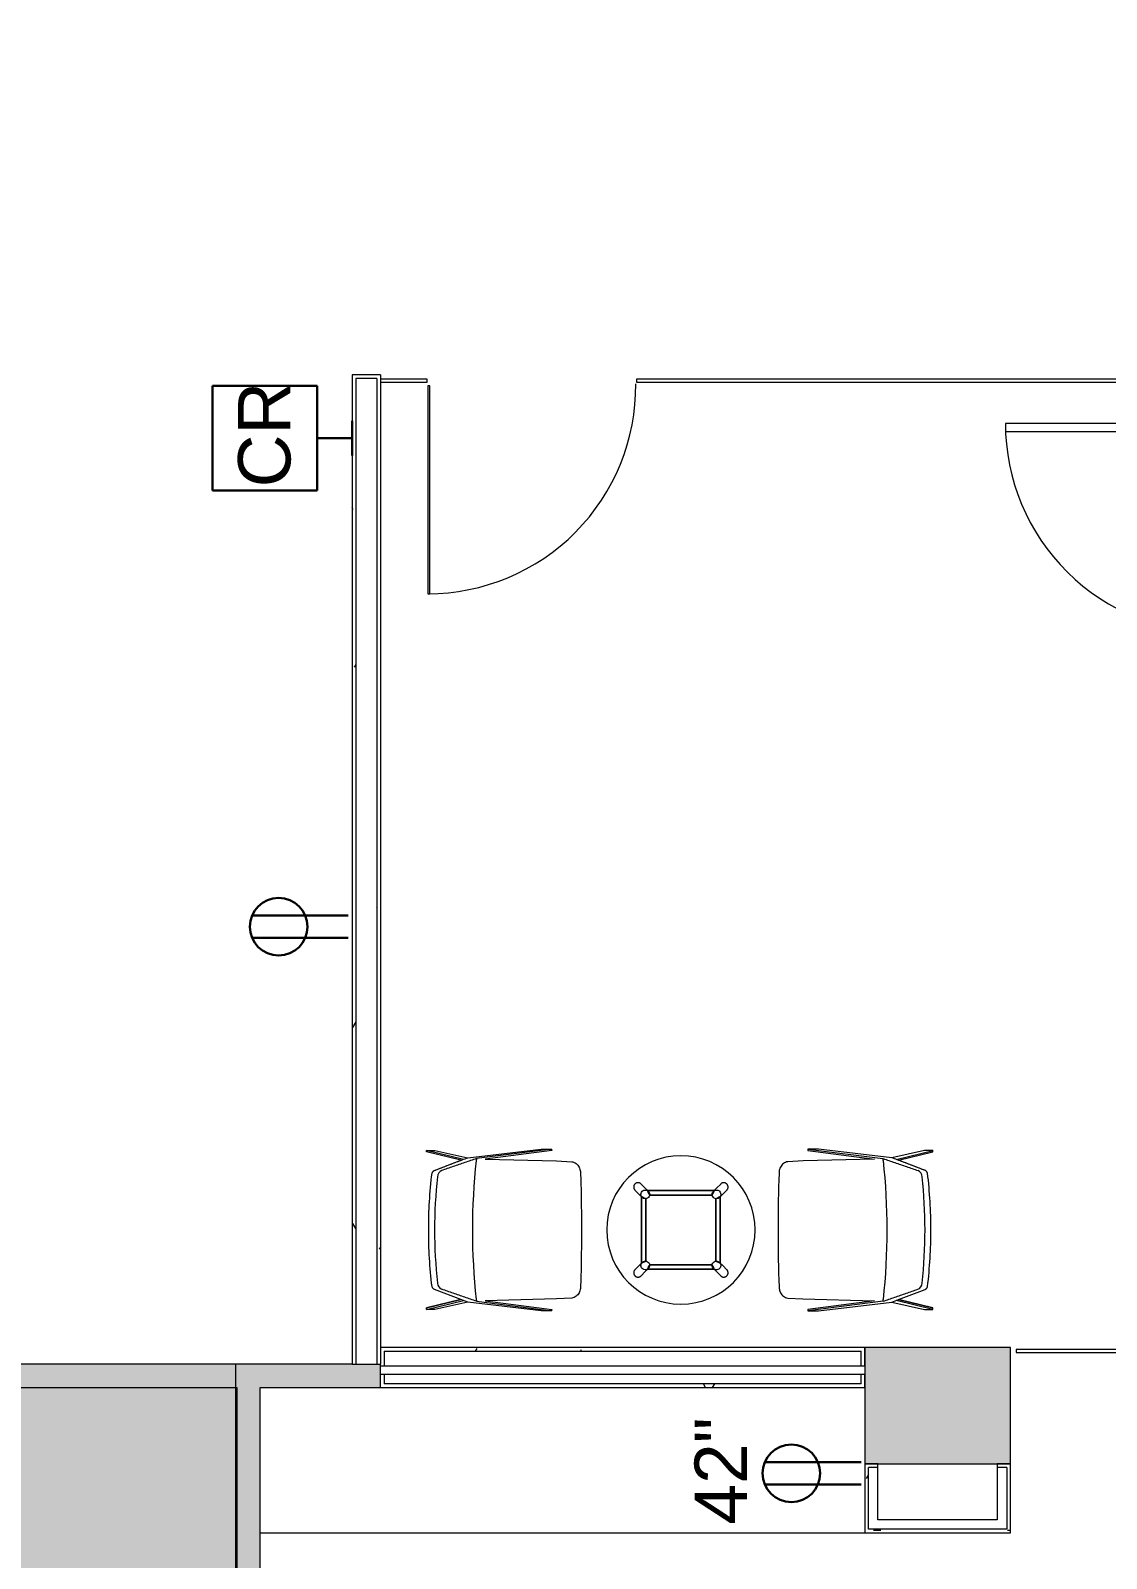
# Model space of a CAD drawing. Header units: inches. Extents: x 0 to 1536, y 72 to 1354.
# Drawn here: x 216.2 to 401, y 248.6 to 511.3 of the extents above; entities that cross this region are included whole.
import ezdxf

# ---------------------------------------------------------------- set-up
doc = ezdxf.new("R2010")
doc.units = ezdxf.units.IN
doc.header["$MEASUREMENT"] = 0
for name, color, linetype, lineweight in [('A-ANNO-NOTE', 131, 'Continuous', 9), ('A-COLS', 52, 'Continuous', 13), ('A-DETL', 90, 'Continuous', 9), ('A-DETL-GENF', 92, 'Continuous', 9), ('A-DOOR', 31, 'Continuous', 13), ('A-GLAZ-CURT', 52, 'Continuous', 9), ('A-WALL', 113, 'Continuous', 13), ('A-WALL-PATT', 111, 'Continuous', 13), ('I-FURN', 30, 'Continuous', 9), ('I-WALL', 2, 'Continuous', 13), ('Q-CASE', 31, 'Continuous', 9)]:
    doc.layers.add(name, color=color, linetype=linetype, lineweight=lineweight)
doc.styles.add('Swis721 Lt BT_2', font='swissl.ttf', dxfattribs={"height": 9})
pattern_1 = [(0, (0, 0), (30.72, 7.68), [1.267, -21.773, 1.267, -21.773, -122.88]), (0, (0, 0), (30.72, 7.68), [-46.08, 1.267, -44.813, 1.267, -21.773, -53.76]), (0, (0, 0), (30.72, 7.68), [-115.2, 1.267, -14.093, 1.267, -37.133]), (120, (11.52, 3.84), (-22.01108, 22.7643), [1.267, -21.773, 1.267, -21.773, -122.88]), (120, (11.52, 3.84), (-22.01108, 22.7643), [-46.08, 1.267, -44.813, 1.267, -21.773, -53.76]), (120, (11.52, 3.84), (-22.01108, 22.7643), [-115.2, 1.267, -14.093, 1.267, -37.133]), (240, (15.36, 19.2), (-8.70892, -30.4443), [1.267, -21.773, 1.267, -21.773, -122.88]), (240, (15.36, 19.2), (-8.70892, -30.4443), [-46.08, 1.267, -44.813, 1.267, -21.773, -53.76]), (240, (15.36, 19.2), (-8.70892, -30.4443), [-115.2, 1.267, -14.093, 1.267, -37.133])]

# ---------------------------------------------------------------- blocks, each defined once
blk = doc.blocks.new('System Panel - Glazed-7510324-Level XX  POWER _ SIGNAL')
at = {"layer": 'A-GLAZ-CURT', "lineweight": 13}
for p, q in [((19, 0.125), (-19, 0.125)), ((-19, 0.125), (-19, -0.375)), ((19, -0.375), (19, 0.125)), ((-19, -0.375), (19, -0.375))]:
    blk.add_line(p, q, dxfattribs=at)
blk = doc.blocks.new('Hightower_Nest_Table_Coffee - Small - 25_5_-7143600-Level XX  POWER _ SIGNAL')
at = {"layer": 'I-FURN'}
for p, q in [((-15.01, 13.27), (-15, 13.24)), ((-14.98, 13.59), (-14.99, 13.56)), ((-14.99, 13.56), (-14.99, 13.53)), ((-14.97, 13.62), (-14.98, 13.59)), ((-14.98, 13.15), (-14.97, 13.12)), ((-14.45, 14.09), (-14.48, 14.08)), ((-13.8, 13.95), (-13.83, 13.97)), ((-13.01, 13.17), (-13.74, 13.89)), ((-12.49, 12.64), (-13.01, 13.17)), ((-0.79, 13.17), (-1.32, 12.64)), ((-0.06, 13.89), (-0.79, 13.17)), ((-0.06, 13.9), (-0.06, 13.89)), ((0.01, 13.96), (-0.01, 13.94)), ((0.52, 14.11), (0.49, 14.11)), ((0.69, 14.08), (0.66, 14.08)), ((0.88, 13.99), (0.85, 14)), ((0.97, 13.91), (0.95, 13.93)), ((0.99, 13.89), (0.97, 13.91)), ((1, 13.89), (0.99, 13.89)), ((1.12, 13.72), (1.11, 13.75)), ((1.13, 13.69), (1.12, 13.72)), ((1.15, 13.67), (1.13, 13.69)), ((-14.91, 12.98), (-14.89, 12.96)), ((-14.79, 12.84), (-14.07, 12.11)), ((-14.07, 12.11), (-13.54, 11.58)), ((-13.65, 11.72), (-13.65, 0.28)), ((-13.65, 0.3), (-13.65, 11.7)), ((-12.9, 11.37), (-13.64, 11.72)), ((-13.64, 11.72), (-13.41, 11.61)), ((-13.55, 12.65), (-13.4, 12.76)), ((-13.38, 11.6), (-13.08, 11.46)), ((-13.07, 11.45), (-12.94, 11.39)), ((-12.9, 0.63), (-12.9, 11.37)), ((-12.9, 11.37), (-12.9, 0.63)), ((-1.18, 12.75), (-12.62, 12.75)), ((-12.62, 12.74), (-12.27, 12)), ((-12.59, 12.68), (-12.62, 12.74)), ((-12.6, 12.75), (-1.2, 12.75)), ((-12.43, 12.34), (-12.58, 12.67)), ((-12.35, 12.17), (-12.42, 12.31)), ((-12.29, 12.04), (-12.34, 12.16)), ((-12.27, 12), (-1.53, 12)), ((-1.53, 12), (-12.27, 12)), ((-1.53, 12), (-1.18, 12.74)), ((-1.46, 12.16), (-1.51, 12.04)), ((-1.38, 12.31), (-1.45, 12.17)), ((-1.22, 12.67), (-1.37, 12.34)), ((-1.18, 12.74), (-1.21, 12.68)), ((-0.16, 11.72), (-0.9, 11.37)), ((-0.9, 11.37), (-0.9, 0.63)), ((-0.9, 0.63), (-0.9, 11.37)), ((-0.86, 11.39), (-0.73, 11.45)), ((-0.72, 11.46), (-0.42, 11.6)), ((-0.39, 11.61), (-0.16, 11.72)), ((-0.26, 11.58), (0.27, 12.11)), ((-0.15, 0.28), (-0.15, 11.72)), ((-0.15, 11.7), (-0.15, 0.3)), ((0.27, 12.11), (0.99, 12.84)), ((1.05, 12.9), (1.07, 12.93)), ((1.07, 12.93), (1.09, 12.95)), ((-13.54, 0.42), (-14.07, -0.11)), ((-13.64, 0.28), (-12.9, 0.63)), ((-13.41, 0.39), (-13.64, 0.28)), ((-13.54, 0.42), (-13.47, 0.48)), ((-13.08, 0.54), (-13.38, 0.4)), ((-12.94, 0.61), (-13.07, 0.55)), ((-12.48, 0.42), (-12.37, 0.28)), ((-1.32, 0.42), (-1.18, 0.53)), ((-0.9, 0.63), (-0.16, 0.28)), ((-0.73, 0.55), (-0.86, 0.61)), ((-0.42, 0.4), (-0.72, 0.54)), ((-0.16, 0.28), (-0.39, 0.39)), ((0.27, -0.11), (-0.26, 0.42)), ((-0.26, 0.42), (-0.2, 0.35)), ((-14.99, -1.2), (-15, -1.23)), ((-14.97, -1.11), (-14.98, -1.14)), ((-14.97, -1.61), (-14.96, -1.64)), ((-14.87, -0.93), (-14.89, -0.95)), ((-14.79, -0.84), (-14.81, -0.86)), ((-14.07, -0.11), (-14.79, -0.84)), ((-14.68, -1.99), (-14.65, -2)), ((-13.74, -1.89), (-13.04, -1.2)), ((-13.04, -1.2), (-12.49, -0.64)), ((-12.27, 0), (-12.62, -0.74)), ((-12.62, -0.74), (-12.59, -0.68)), ((-12.62, -0.75), (-1.18, -0.75)), ((-1.2, -0.75), (-12.6, -0.75)), ((-12.58, -0.67), (-12.43, -0.34)), ((-12.42, -0.31), (-12.35, -0.17)), ((-12.34, -0.16), (-12.29, -0.04)), ((-12.26, -0.07), (-12.28, -0.25)), ((-1.53, 0), (-12.27, 0)), ((-12.27, 0), (-1.53, 0)), ((-1.18, -0.74), (-1.53, 0)), ((-1.51, -0.04), (-1.46, -0.16)), ((-1.45, -0.17), (-1.38, -0.31)), ((-1.37, -0.34), (-1.22, -0.67)), ((-1.32, -0.64), (-0.76, -1.2)), ((-1.21, -0.68), (-1.18, -0.74)), ((-0.76, -1.2), (-0.06, -1.89)), ((-0.4, -0.76), (-0.56, -0.83)), ((-0.25, -0.65), (-0.4, -0.76)), ((0.99, -0.84), (0.27, -0.11)), ((0.71, -2.07), (0.74, -2.06)), ((0.74, -2.06), (0.77, -2.05)), ((0.77, -2.05), (0.79, -2.03)), ((0.99, -1.9), (0.99, -1.89)), ((1.05, -1.83), (1.07, -1.8)), ((1.19, -1.18), (1.18, -1.15))]:
    blk.add_line(p, q, dxfattribs=at)
at = {"layer": 'I-FURN', "flags": 128}
for points in [[(-15, 13.47), (-15.01, 13.45), (-15.01, 13.42), (-15.01, 13.39), (-15.01, 13.36)], [(-15.01, 13.36), (-15.01, 13.33), (-15.01, 13.3), (-15.01, 13.27)], [(-14.99, 13.53), (-15, 13.5), (-15, 13.47)], [(-15, 13.24), (-15, 13.21), (-14.99, 13.18), (-14.98, 13.15)], [(-14.9, 13.75), (-14.92, 13.73), (-14.93, 13.7), (-14.94, 13.67), (-14.96, 13.65), (-14.97, 13.62)], [(-14.85, 13.83), (-14.87, 13.8), (-14.89, 13.78), (-14.9, 13.75)], [(-14.79, 13.89), (-14.81, 13.87), (-14.83, 13.85), (-14.85, 13.83)], [(-14.54, 14.06), (-14.57, 14.05), (-14.59, 14.03), (-14.62, 14.02), (-14.65, 14.01), (-14.67, 13.99), (-14.7, 13.97), (-14.72, 13.96), (-14.74, 13.94), (-14.77, 13.92), (-14.79, 13.9), (-14.79, 13.89)], [(-14.48, 14.08), (-14.51, 14.07), (-14.54, 14.06)], [(-14.28, 14.11), (-14.31, 14.11), (-14.34, 14.11), (-14.37, 14.1), (-14.4, 14.1), (-14.43, 14.09), (-14.45, 14.09)], [(-14.16, 14.1), (-14.19, 14.11), (-14.22, 14.11), (-14.25, 14.11), (-14.28, 14.11)], [(-14.1, 14.09), (-14.13, 14.1), (-14.16, 14.1)], [(-13.83, 13.97), (-13.85, 13.99), (-13.88, 14), (-13.9, 14.02), (-13.93, 14.03), (-13.96, 14.05), (-13.98, 14.06), (-14.01, 14.07), (-14.04, 14.08), (-14.07, 14.09), (-14.1, 14.09)], [(-13.74, 13.89), (-13.76, 13.91), (-13.78, 13.93), (-13.8, 13.95)], [(-0.01, 13.94), (-0.04, 13.92), (-0.06, 13.9)], [(0.11, 14.02), (0.08, 14.01), (0.06, 13.99), (0.03, 13.98), (0.01, 13.96)], [(0.19, 14.06), (0.16, 14.05), (0.14, 14.04), (0.11, 14.02)], [(0.25, 14.08), (0.22, 14.07), (0.19, 14.06)], [(0.49, 14.11), (0.46, 14.11), (0.43, 14.11), (0.4, 14.11), (0.37, 14.11), (0.34, 14.1), (0.31, 14.09), (0.28, 14.09), (0.25, 14.08)], [(0.66, 14.08), (0.63, 14.09), (0.6, 14.1), (0.57, 14.1), (0.54, 14.11), (0.52, 14.11)], [(0.85, 14), (0.83, 14.02), (0.8, 14.03), (0.77, 14.04), (0.75, 14.06), (0.72, 14.07), (0.69, 14.08)], [(0.95, 13.93), (0.93, 13.95), (0.9, 13.97), (0.88, 13.99)], [(1.07, 13.8), (1.06, 13.82), (1.04, 13.84), (1.02, 13.87), (1, 13.89)], [(1.11, 13.75), (1.09, 13.77), (1.07, 13.8)], [(1.09, 12.95), (1.1, 12.98), (1.12, 13), (1.13, 13.03), (1.15, 13.06), (1.16, 13.08), (1.17, 13.11), (1.18, 13.14), (1.19, 13.17), (1.19, 13.2), (1.2, 13.23), (1.2, 13.26), (1.21, 13.29), (1.21, 13.32)], [(1.19, 13.55), (1.18, 13.58), (1.17, 13.61), (1.16, 13.64), (1.15, 13.67)], [(1.2, 13.47), (1.2, 13.5), (1.19, 13.53), (1.19, 13.55)], [(1.21, 13.38), (1.21, 13.41), (1.21, 13.44), (1.2, 13.47)], [(1.21, 13.32), (1.21, 13.35), (1.21, 13.38)], [(-14.97, 13.12), (-14.96, 13.09), (-14.95, 13.06), (-14.94, 13.04), (-14.92, 13.01), (-14.91, 12.98)], [(-14.89, 12.96), (-14.88, 12.93), (-14.86, 12.91), (-14.84, 12.89), (-14.82, 12.86), (-14.8, 12.84), (-14.79, 12.84)], [(-12.48, 11.58), (-12.62, 11.47), (-12.79, 11.4), (-12.97, 11.36), (-13.15, 11.38), (-13.32, 11.43), (-13.47, 11.52), (-13.6, 11.65), (-13.7, 11.81), (-13.75, 11.98), (-13.76, 12.16), (-13.73, 12.34), (-13.66, 12.5), (-13.55, 12.65)], [(-13.4, 12.76), (-13.24, 12.83), (-13.06, 12.86), (-12.88, 12.85)], [(-12.88, 12.85), (-12.71, 12.8), (-12.55, 12.7), (-12.49, 12.64)], [(-12.49, 12.64), (-12.42, 12.57), (-12.33, 12.42)], [(-12.33, 12.42), (-12.28, 12.25), (-12.26, 12.07), (-12.3, 11.89), (-12.37, 11.72), (-12.48, 11.58)], [(-1.32, 11.58), (-1.43, 11.72), (-1.5, 11.89), (-1.54, 12.07), (-1.52, 12.25), (-1.47, 12.42), (-1.38, 12.57), (-1.25, 12.7), (-1.09, 12.8), (-0.92, 12.85), (-0.74, 12.86)], [(-0.25, 12.65), (-0.14, 12.5), (-0.07, 12.34), (-0.04, 12.16), (-0.05, 11.98), (-0.1, 11.81), (-0.2, 11.65), (-0.33, 11.52), (-0.48, 11.43), (-0.65, 11.38), (-0.83, 11.36), (-1.01, 11.4), (-1.18, 11.47), (-1.32, 11.58)], [(-0.74, 12.86), (-0.56, 12.83), (-0.4, 12.76), (-0.25, 12.65)], [(0.99, 12.84), (1.01, 12.86), (1.03, 12.88), (1.05, 12.9)], [(-13.76, -0.16), (-13.75, 0.02), (-13.7, 0.19)], [(-13.7, 0.19), (-13.6, 0.35), (-13.54, 0.42)], [(-13.47, 0.48), (-13.32, 0.57), (-13.15, 0.62), (-12.97, 0.64), (-12.79, 0.6)], [(-12.79, 0.6), (-12.62, 0.53), (-12.48, 0.42)], [(-12.37, 0.28), (-12.3, 0.11), (-12.26, -0.07)], [(-1.52, -0.25), (-1.54, -0.07), (-1.5, 0.11)], [(-1.5, 0.11), (-1.43, 0.28), (-1.32, 0.42)], [(-1.18, 0.53), (-1.01, 0.6), (-0.83, 0.64), (-0.65, 0.62), (-0.48, 0.57), (-0.33, 0.48), (-0.26, 0.42)], [(-0.2, 0.35), (-0.1, 0.19), (-0.05, 0.02), (-0.04, -0.16), (-0.07, -0.34), (-0.14, -0.5), (-0.25, -0.65)], [(-15, -1.23), (-15, -1.26), (-15.01, -1.29), (-15.01, -1.32)], [(-15.01, -1.32), (-15.01, -1.35), (-15.01, -1.38), (-15.01, -1.41), (-15.01, -1.44), (-15, -1.47), (-15, -1.5), (-14.99, -1.53), (-14.99, -1.55), (-14.98, -1.58), (-14.97, -1.61)], [(-14.98, -1.14), (-14.99, -1.17), (-14.99, -1.2)], [(-14.95, -1.06), (-14.96, -1.08), (-14.97, -1.11)], [(-14.96, -1.64), (-14.95, -1.67), (-14.94, -1.69)], [(-14.89, -0.95), (-14.9, -0.98), (-14.92, -1), (-14.93, -1.03), (-14.95, -1.06)], [(-14.94, -1.69), (-14.92, -1.72), (-14.91, -1.75)], [(-14.91, -1.75), (-14.89, -1.77), (-14.87, -1.8), (-14.86, -1.82), (-14.84, -1.84)], [(-14.81, -0.86), (-14.83, -0.88), (-14.85, -0.9), (-14.87, -0.93)], [(-14.84, -1.84), (-14.82, -1.87), (-14.8, -1.89), (-14.79, -1.89)], [(-14.79, -1.89), (-14.77, -1.91), (-14.75, -1.93), (-14.73, -1.95), (-14.7, -1.97), (-14.68, -1.99)], [(-14.65, -2), (-14.63, -2.02), (-14.6, -2.03), (-14.57, -2.04), (-14.55, -2.06), (-14.52, -2.07), (-14.49, -2.08)], [(-14.49, -2.08), (-14.46, -2.08), (-14.43, -2.09)], [(-14.43, -2.09), (-14.4, -2.1), (-14.37, -2.1), (-14.35, -2.11), (-14.32, -2.11), (-14.29, -2.11), (-14.26, -2.11), (-14.23, -2.11), (-14.2, -2.11), (-14.17, -2.11), (-14.14, -2.1), (-14.11, -2.09), (-14.08, -2.09), (-14.05, -2.08), (-14.02, -2.07), (-13.99, -2.06), (-13.96, -2.05), (-13.94, -2.04), (-13.91, -2.02), (-13.88, -2.01), (-13.86, -1.99), (-13.83, -1.98)], [(-13.83, -1.98), (-13.81, -1.96), (-13.79, -1.94), (-13.76, -1.92)], [(-13.55, -0.65), (-13.66, -0.5), (-13.73, -0.34), (-13.76, -0.16)], [(-13.76, -1.92), (-13.74, -1.9), (-13.74, -1.89)], [(-12.42, -0.57), (-12.55, -0.7), (-12.71, -0.8), (-12.88, -0.85), (-13.06, -0.86), (-13.24, -0.83), (-13.4, -0.76), (-13.55, -0.65)], [(-12.28, -0.25), (-12.33, -0.42), (-12.42, -0.57)], [(-1.38, -0.57), (-1.47, -0.42), (-1.52, -0.25)], [(-0.56, -0.83), (-0.74, -0.86), (-0.92, -0.85), (-1.09, -0.8), (-1.25, -0.7), (-1.38, -0.57)], [(-0.06, -1.89), (-0.04, -1.91), (-0.02, -1.93), (0, -1.95), (0.03, -1.97), (0.05, -1.99), (0.08, -2), (0.1, -2.02), (0.13, -2.03), (0.16, -2.05), (0.18, -2.06), (0.21, -2.07), (0.24, -2.08)], [(0.24, -2.08), (0.27, -2.09), (0.3, -2.09), (0.33, -2.1)], [(0.33, -2.1), (0.36, -2.1), (0.39, -2.11), (0.42, -2.11)], [(0.42, -2.11), (0.45, -2.11), (0.48, -2.11), (0.51, -2.11)], [(0.51, -2.11), (0.54, -2.11), (0.57, -2.1), (0.6, -2.1), (0.63, -2.09), (0.65, -2.09), (0.68, -2.08), (0.71, -2.07)], [(0.79, -2.03), (0.82, -2.02), (0.85, -2.01)], [(0.85, -2.01), (0.87, -1.99), (0.9, -1.97), (0.92, -1.96), (0.94, -1.94)], [(0.94, -1.94), (0.96, -1.92), (0.99, -1.9)], [(1.12, -1.01), (1.11, -0.98), (1.09, -0.96), (1.08, -0.93), (1.06, -0.91), (1.04, -0.89), (1.02, -0.86), (1, -0.84), (0.99, -0.84)], [(0.99, -1.89), (1.01, -1.87), (1.03, -1.85), (1.05, -1.83)], [(1.07, -1.8), (1.09, -1.78), (1.1, -1.75)], [(1.1, -1.75), (1.12, -1.73), (1.13, -1.7), (1.14, -1.67), (1.16, -1.65)], [(1.15, -1.06), (1.14, -1.04), (1.12, -1.01)], [(1.18, -1.15), (1.17, -1.12), (1.16, -1.09), (1.15, -1.06)], [(1.16, -1.65), (1.17, -1.62), (1.18, -1.59), (1.18, -1.56), (1.19, -1.53), (1.2, -1.5), (1.2, -1.47), (1.21, -1.45), (1.21, -1.42)], [(1.21, -1.42), (1.21, -1.39), (1.21, -1.36), (1.21, -1.33), (1.21, -1.3), (1.2, -1.27), (1.2, -1.24), (1.19, -1.21), (1.19, -1.18)]]:
    blk.add_lwpolyline(points, dxfattribs=at)
at = {"layer": 'I-FURN'}
for start, end in [(360, 180), (180, 360)]:
    blk.add_arc((-6.9, 6), 12.75, start, end, dxfattribs=at)
blk = doc.blocks.new('existing columns - existing columns-7228682-Level XX  POWER _ SIGNAL')
at = {"layer": 'A-COLS', "lineweight": 9}
h = blk.add_hatch(color=7, dxfattribs=at)
h.paths.add_polyline_path([(384.5, 264.85), (384.5, 284.85), (359.5, 284.85), (359.5, 264.85), (378.37, 264.85)], flags=0)
h.paths.add_polyline_path([(1273.33, 265.1), (1296.58, 265.1), (1296.58, 284.6), (1273.33, 284.6), (1273.33, 266.87)], flags=0)
h.paths.add_polyline_path([(614.75, 265.1), (614.75, 284.6), (585.25, 284.6), (585.25, 265.1)], flags=0)
h.paths.add_polyline_path([(140.33, 265.35), (162.62, 265.35), (162.62, 284.85), (125.37, 284.85), (125.37, 265.35)], flags=0)
h.paths.add_polyline_path([(1043.14, 265.6), (1070.77, 265.6), (1070.77, 284.1), (1043.14, 284.1), (1043.14, 266.87)], flags=0)
h.paths.add_polyline_path([(816.33, 265.6), (841.58, 265.6), (841.58, 284.1), (816.33, 284.1), (816.33, 266.87)], flags=0)
h.paths.add_polyline_path([(1297.94, 517.56), (1297.94, 540.06), (1274.69, 540.06), (1274.69, 517.56)], flags=0)
h.paths.add_polyline_path([(1049.47, 518.87), (1070.77, 518.87), (1070.77, 538.75), (1043.14, 538.75), (1043.14, 518.87), (1049.23, 518.87)], flags=0)
h.paths.add_polyline_path([(615, 520.1), (615, 539.97), (585, 539.97), (585, 520.1)], flags=0)
h.paths.add_polyline_path([(841.58, 520.1), (841.58, 538.22), (816.33, 538.22), (816.33, 520.1), (832.82, 520.1)], flags=0)
h.paths.add_polyline_path([(396.25, 522.37), (396.25, 540.6), (365.37, 540.6), (365.37, 522.37)], flags=0)
h.paths.add_polyline_path([(395, 759.02), (395, 770.52), (369, 770.52), (369, 759.02)], flags=0)
at = {"layer": 'A-COLS', "color": 8, "lineweight": 20}
for p, q in [((384.5, 284.85), (359.5, 284.85)), ((359.5, 284.85), (359.5, 264.85)), ((384.5, 264.85), (384.5, 284.85)), ((359.5, 264.85), (384.5, 264.85))]:
    blk.add_line(p, q, dxfattribs=at)
blk = doc.blocks.new('System Panel - Glazed-7669273-Level XX  POWER _ SIGNAL')
at = {"layer": 'A-GLAZ-CURT', "lineweight": 13}
for p, q in [((4, 0.375), (-4, 0.375)), ((-4, 0.375), (-4, -0.125)), ((4, -0.125), (4, 0.375)), ((-4, -0.125), (4, -0.125))]:
    blk.add_line(p, q, dxfattribs=at)
blk = doc.blocks.new('CW-Single Glass Door - Patch Only - Short Pull-7669274-Level XX  POWER _ SIGNAL')
at = {"layer": 'A-DOOR'}
for p, q in [((-17.5, -0.75), (-17.875, -0.75)), ((-17.875, -0.75), (-17.875, -36.5)), ((-17.5, -36.5), (-17.5, -0.75)), ((-17.875, -36.5), (-17.5, -36.5))]:
    blk.add_line(p, q, dxfattribs=at)
at = {"layer": 'A-DOOR', "lineweight": 9}
blk.add_arc((-17.875, -0.75), 35.75, 270, 0.5, dxfattribs=at)
blk = doc.blocks.new('System Panel - Glazed-7669277-Level XX  POWER _ SIGNAL')
at = {"layer": 'A-GLAZ-CURT', "lineweight": 13}
for p, q in [((50.06, 0.37), (-50.06, 0.37)), ((-50.06, 0.37), (-50.06, -0.13)), ((50.06, -0.13), (50.06, 0.37)), ((-50.06, -0.13), (50.06, -0.13))]:
    blk.add_line(p, q, dxfattribs=at)
blk = doc.blocks.new('Chair-Lounge-Teknion-STKW_Keele_Wood_Back-2013 - Exposed Wood Back-V32-Level XX  POWER _ SIGNAL')
at = {"layer": 'I-FURN'}
for p, q in [((-12.13, 6.97), (-13.67, 13.3)), ((-13.41, 13.29), (-13.67, 13.29)), ((-13.67, 13.29), (-13.67, 11.85)), ((-11.98, 7.39), (-13.41, 13.29)), ((11.97, 7.38), (13.41, 13.29)), ((13.41, 13.29), (11.97, 7.38)), ((13.66, 13.29), (12.13, 6.97)), ((13.67, 13.29), (13.41, 13.29)), ((13.67, 11.85), (13.67, 13.29)), ((-13.67, 11.85), (-12.42, 6.21)), ((-10.23, 11.93), (-11.98, 7.39)), ((11.97, 7.38), (10.23, 11.93)), ((12.42, 6.21), (13.67, 11.85)), ((-12.42, 6.21), (-13.91, -6.37)), ((12.41, 6.23), (11.97, 7.38)), ((13.91, -6.37), (12.42, 6.21)), ((-13.91, -8.19), (-12.25, 4.7)), ((-13.67, -8.22), (-12.19, 3.24)), ((-12.19, 3.24), (-11.86, -9.04)), ((11.86, -9.05), (12.19, 3.24)), ((12.19, 3.24), (13.67, -8.22)), ((12.27, 4.72), (13.91, -8.19)), ((-13.91, -6.37), (-13.91, -8.19)), ((13.91, -8.19), (13.91, -6.37)), ((-13.91, -8.19), (-13.67, -8.22)), ((-11.86, -9.04), (-11.73, -11.66)), ((11.73, -11.66), (11.86, -9.05)), ((13.67, -8.22), (13.91, -8.19))]:
    blk.add_line(p, q, dxfattribs=at)
for centre, radius, start, end in [((-9.17, 10.31), 1.1, 88.8625, 160.9321), ((9.17, 10.31), 1.1, 19.0679, 91.1375), ((0.01, -103.95), 109.37, 83.7193, 96.2801)]:
    blk.add_arc(centre, radius, start, end, dxfattribs=at)
for centre, major_axis, ratio, start_param, end_param in [((0, -61.26), (77.88, 0), 0.939693, 1.453053, 1.688539), ((-3.18, -62.49), (0, 67.83), 0.991455, 0.130958, 0.135717), ((3.19, -62.49), (0, 67.83), 0.991482, 6.147737, 6.15223)]:
    blk.add_ellipse(centre, major_axis=major_axis, ratio=ratio, start_param=start_param, end_param=end_param, dxfattribs=at)
for points in [[(-10.23, 11.93), (-10.47, 11.3), (-10.96, 10.04), (-11.69, 8.13), (-12.17, 6.85), (-12.42, 6.21)], [(-12.28, 4.72), (-12.04, 5.39), (-11.58, 6.73), (-10.89, 8.74), (-10.43, 10.07), (-10.19, 10.73)], [(-9.74, 12.36), (-9.79, 12.33), (-9.88, 12.29), (-10.01, 12.22), (-10.1, 12.14), (-10.17, 12.07), (-10.22, 12), (-10.23, 11.95), (-10.23, 11.93)], [(9.74, 12.36), (8.12, 12.55), (4.88, 12.84), (0, 12.98), (-4.88, 12.84), (-8.12, 12.55), (-9.74, 12.36)], [(10.23, 11.93), (10.23, 11.95), (10.22, 12), (10.17, 12.07), (10.1, 12.15), (10.01, 12.22), (9.88, 12.29), (9.79, 12.33), (9.74, 12.36)], [(12.27, 4.72), (12.04, 5.39), (11.59, 6.72), (10.9, 8.7), (10.44, 10.02), (10.21, 10.67)], [(-11.73, -11.66), (-11.7, -11.8), (-11.62, -12.05), (-11.42, -12.4), (-11.14, -12.7), (-10.8, -12.93), (-10.42, -13.08), (-10.15, -13.12), (-10.02, -13.13)], [(-10.02, -13.13), (-9.25, -13.17), (-7.72, -13.23), (-6.18, -13.27), (-5.4, -13.28)], [(5.4, -13.28), (6.18, -13.27), (7.73, -13.23), (9.28, -13.17), (10.05, -13.13)], [(10.05, -13.13), (10.19, -13.12), (10.45, -13.07), (10.82, -12.92), (11.15, -12.69), (11.42, -12.39), (11.62, -12.04), (11.7, -11.79), (11.73, -11.66)], [(-5.4, -13.28), (-4.5, -13.29), (-2.7, -13.3), (-0.9, -13.3), (0, -13.3)], [(0, -13.3), (0.9, -13.3), (2.7, -13.3), (4.5, -13.29), (5.4, -13.28)]]:
    blk.add_open_spline(points, degree=3, dxfattribs=at)
blk = doc.blocks.new('Chair-Lounge-Teknion-STKW_Keele_Wood_Back-2013 - Exposed Wood Back-V33-Level XX  POWER _ SIGNAL')
at = {"layer": 'I-FURN'}
for p, q in [((-11.86, 9.04), (-11.73, 11.66)), ((11.73, 11.66), (11.86, 9.05)), ((-13.91, 8.19), (-13.67, 8.22)), ((-13.91, 6.37), (-13.91, 8.19)), ((-13.91, 8.19), (-12.25, -4.7)), ((-13.67, 8.22), (-12.19, -3.24)), ((-12.19, -3.24), (-11.86, 9.04)), ((11.86, 9.05), (12.19, -3.24)), ((12.19, -3.24), (13.67, 8.22)), ((12.27, -4.72), (13.91, 8.19)), ((13.67, 8.22), (13.91, 8.19)), ((13.91, 8.19), (13.91, 6.37)), ((-12.42, -6.21), (-13.91, 6.37)), ((13.91, 6.37), (12.42, -6.21)), ((-13.67, -11.85), (-12.42, -6.21)), ((-12.13, -6.97), (-13.67, -13.3)), ((-11.98, -7.39), (-13.41, -13.29)), ((-10.23, -11.93), (-11.98, -7.39)), ((11.97, -7.38), (10.23, -11.93)), ((12.41, -6.23), (11.97, -7.38)), ((11.97, -7.38), (13.41, -13.29)), ((13.41, -13.29), (11.97, -7.38)), ((13.66, -13.29), (12.13, -6.97)), ((12.42, -6.21), (13.67, -11.85)), ((-13.67, -13.29), (-13.67, -11.85)), ((13.67, -11.85), (13.67, -13.29)), ((-13.41, -13.29), (-13.67, -13.29)), ((13.67, -13.29), (13.41, -13.29))]:
    blk.add_line(p, q, dxfattribs=at)
for centre, radius, start, end in [((0.01, 103.95), 109.37, 263.7199, 276.2807), ((-9.17, -10.31), 1.1, 199.0679, 271.1375), ((9.17, -10.31), 1.1, 268.8625, 340.9321)]:
    blk.add_arc(centre, radius, start, end, dxfattribs=at)
for centre, major_axis, ratio, start_param, end_param in [((-3.18, 62.49), (0, 67.83), 0.991455, 3.005875, 3.010635), ((3.19, 62.49), (0, 67.83), 0.991482, 3.272548, 3.277041), ((0, 61.26), (77.88, 0), 0.939693, 4.594646, 4.830132)]:
    blk.add_ellipse(centre, major_axis=major_axis, ratio=ratio, start_param=start_param, end_param=end_param, dxfattribs=at)
for points in [[(-10.02, 13.13), (-9.25, 13.17), (-7.72, 13.23), (-6.18, 13.27), (-5.4, 13.28)], [(-5.4, 13.28), (-4.5, 13.29), (-2.7, 13.3), (-0.9, 13.3), (0, 13.3)], [(0, 13.3), (0.9, 13.3), (2.7, 13.3), (4.5, 13.29), (5.4, 13.28)], [(5.4, 13.28), (6.18, 13.27), (7.73, 13.23), (9.28, 13.17), (10.05, 13.13)], [(-11.73, 11.66), (-11.7, 11.8), (-11.62, 12.05), (-11.42, 12.4), (-11.14, 12.7), (-10.8, 12.93), (-10.42, 13.08), (-10.15, 13.12), (-10.02, 13.13)], [(10.05, 13.13), (10.19, 13.12), (10.45, 13.07), (10.82, 12.92), (11.15, 12.69), (11.42, 12.39), (11.62, 12.04), (11.7, 11.79), (11.73, 11.66)], [(-12.28, -4.72), (-12.04, -5.39), (-11.58, -6.73), (-10.89, -8.74), (-10.43, -10.07), (-10.19, -10.73)], [(12.27, -4.72), (12.04, -5.39), (11.59, -6.72), (10.9, -8.7), (10.44, -10.02), (10.21, -10.67)], [(-10.23, -11.93), (-10.47, -11.3), (-10.96, -10.04), (-11.69, -8.13), (-12.17, -6.85), (-12.42, -6.21)], [(-9.74, -12.36), (-9.79, -12.33), (-9.88, -12.29), (-10.01, -12.22), (-10.1, -12.14), (-10.17, -12.07), (-10.22, -12), (-10.23, -11.95), (-10.23, -11.93)], [(9.74, -12.36), (8.12, -12.55), (4.88, -12.84), (0, -12.98), (-4.88, -12.84), (-8.12, -12.55), (-9.74, -12.36)], [(10.23, -11.93), (10.23, -11.95), (10.22, -12), (10.17, -12.07), (10.1, -12.15), (10.01, -12.22), (9.88, -12.29), (9.79, -12.33), (9.74, -12.36)]]:
    blk.add_open_spline(points, degree=3, dxfattribs=at)
blk = doc.blocks.new('Door - Single - Solid Door-7488237-Level XX  POWER _ SIGNAL')
at = {"layer": 'A-DOOR', "lineweight": 9}
for p, q in [((-15.63, 3.1), (-14.13, 3.1)), ((-15.63, 2.35), (-15.63, 3.1)), ((-14.13, 3.1), (-14.13, -0.28)), ((22.12, 3.1), (23.62, 3.1)), ((22.12, -0.28), (22.12, 3.1)), ((23.62, 3.1), (23.62, 2.35)), ((-15.63, -3.28), (-15.63, -2.53)), ((-14.13, -0.28), (-13.63, -0.28)), ((-14.13, -1.78), (-14.13, -3.28)), ((-13.63, -1.78), (-14.13, -1.78)), ((-13.63, -0.28), (-13.63, -1.78)), ((21.62, -0.28), (22.12, -0.28)), ((21.62, -1.78), (21.62, -0.28)), ((22.12, -1.78), (21.62, -1.78)), ((22.12, -3.28), (22.12, -1.78)), ((23.62, -2.53), (23.62, -3.28)), ((-14.13, -3.28), (-15.63, -3.28)), ((23.62, -3.28), (22.12, -3.28))]:
    blk.add_line(p, q, dxfattribs=at)
at = {"layer": 'A-DOOR'}
for p, q in [((-12.63, -3.28), (-14.01, -3.28)), ((-14.01, -3.28), (-14.01, -39.28)), ((-12.63, -39.28), (-12.63, -3.28)), ((-14.01, -39.28), (-12.63, -39.28))]:
    blk.add_line(p, q, dxfattribs=at)
at = {"layer": 'A-DOOR', "lineweight": 9}
blk.add_arc((-14.01, -3.28), 36, 270, 0.5, dxfattribs=at)
blk = doc.blocks.new('C-Counter Top - ADJ HEIGHT-7554474-Level XX  POWER _ SIGNAL')
at = {"layer": 'Q-CASE'}
blk.add_line((-47.26, -25), (56.64, -25), dxfattribs=at)

msp = doc.modelspace()

# ---------------------------------------------------------------- hatches: boundary and pattern name
at = {"layer": 'A-DETL-GENF'}
h = msp.add_hatch(color=9, dxfattribs=at)
h.paths.add_polyline_path([(226.89, 72), (229, 72), (229, 94), (251.4, 94), (251.4, 278), (207.4, 278.03), (207.4, 330.67), (206.65, 330.67), (206.65, 332.17), (208.15, 332.17), (208.15, 332.67), (209.65, 332.67), (209.65, 332.17), (211.4, 332.17), (211.4, 368.42), (209.65, 368.42), (209.65, 367.92), (208.15, 367.92), (208.15, 368.42), (206.65, 368.42), (206.65, 369.92), (207.4, 369.92), (207.4, 372.3), (50, 372.3), (50, 288.8), (12, 288.8), (12, 94), (59, 94), (59, 72), (115, 72), (115, 94), (173, 94), (173, 72), (211.4, 72)], flags=0)
h.paths.add_polyline_path([(0, 72), (12, 72), (12, 78), (0, 78), (0, 76.47)], flags=0)
h.paths.add_polyline_path([(140.33, 265.35), (125.37, 265.35), (125.37, 284.85), (162.62, 284.85), (162.62, 265.35)], flags=0)
h.paths.add_polyline_path([(46.5, 292.3), (46.5, 372.3), (12, 372.3), (12, 292.3), (36.48, 292.3)], flags=0)
h.paths.add_polyline_path([(203.4, 378.3), (203.4, 411.67), (200.09, 411.67), (200.09, 415.17), (203.4, 415.17), (203.4, 422.55), (211.4, 422.55), (211.4, 462.55), (203.4, 462.55), (203.4, 466.3), (12, 466.3), (12, 378.3), (166, 378.3), (166, 415.17), (172.09, 415.17), (172.09, 411.67), (169.5, 411.67), (169.5, 378.3), (181.19, 378.3)], flags=0)
h.paths.add_polyline_path([(120.4, 472.3), (122, 472.3), (122, 473.89), (121.25, 473.89), (121.25, 475.39), (122, 475.39), (122, 505.64), (121.25, 505.64), (121.25, 507.14), (122, 507.14), (121.98, 520.87), (103.5, 520.87), (103.5, 537.12), (108.5, 537.12), (108.5, 628.62), (12, 628.62), (12, 472.3), (118.06, 472.3)], flags=0)
h.paths.add_polyline_path([(128.35, 537.12), (203, 537.12), (203, 570.5), (211, 570.5), (211, 612.5), (203, 612.5), (203, 642.5), (114.5, 642.5), (114.5, 537.12), (128, 537.12)], flags=0)
h.paths.add_polyline_path([(108.5, 632.62), (108.5, 656.22), (12, 656.22), (12, 632.62), (92.85, 632.62)], flags=0)
h.paths.add_polyline_path([(203, 650.5), (203, 680.5), (211, 680.5), (211, 722.5), (203, 722.5), (203, 754.28), (114.5, 754.28), (114.5, 650.5), (164.13, 650.5)], flags=0)
h.paths.add_polyline_path([(53.77, 660.11), (108.5, 660.11), (108.5, 754.28), (104, 754.28), (104, 771.47), (120.5, 771.47), (120.5, 799), (120.4, 799), (120.4, 845.5), (12, 845.5), (12, 660.11)], flags=0)
h.paths.add_polyline_path([(400.01, 676.82), (453, 676.82), (453, 757.69), (547.9, 757.69), (547.9, 769.75), (560.9, 769.75), (560.9, 832.75), (550.9, 832.75), (550.9, 878.5), (560.9, 878.5), (560.9, 934.62), (550.9, 934.62), (550.9, 980.37), (560.9, 980.37), (560.9, 1036.5), (550.9, 1036.5), (550.9, 1082.25), (560.9, 1082.25), (560.9, 1138.25), (550.9, 1138.25), (550.9, 1185.37), (560.9, 1185.37), (560.9, 1333.62), (550.9, 1333.62), (550.9, 1341.62), (510.5, 1341.62), (510.5, 1353.62), (454.5, 1353.62), (454.5, 1333.62), (379, 1333.62), (379, 1353.62), (323, 1353.62), (323, 1333.62), (275, 1333.62), (275, 1353.62), (219, 1353.62), (219, 1333.62), (179.5, 1333.62), (179.5, 1353.62), (123.5, 1353.62), (123.5, 1333.62), (84, 1333.62), (84, 1353.62), (28, 1353.62), (28, 1333.62), (12, 1333.62), (12, 1162.37), (22.25, 1162.37), (22.25, 1157.37), (37.25, 1157.37), (37.25, 1107.62), (12, 1107.62), (12, 974.75), (74.5, 974.75), (74.5, 945.5), (114, 945.5), (114, 955.33), (144, 955.33), (144, 945.5), (209.4, 945.5), (209.4, 938.21), (203.4, 938.21), (203.4, 939.5), (173.5, 939.5), (173.5, 907.1), (203.4, 907.1), (203.4, 908.21), (209.4, 908.21), (209.4, 907.1), (289.6, 907.1), (289.6, 762.52), (369, 762.52), (369, 770.52), (395, 770.52), (395, 721.42), (331.1, 721.42), (331.1, 676.82), (395, 676.82)], flags=0)
h.paths.add_polyline_path([(331.1, 725.42), (391.5, 725.42), (391.5, 759.02), (331.1, 759.02), (331.1, 738.05)], flags=0)
h.paths.add_polyline_path([(166, 760.28), (203, 760.28), (203, 793), (168.03, 793), (168.03, 799), (134.03, 799), (134.03, 793), (126.5, 793), (126.5, 771.47), (166, 771.47)], flags=0)
h.paths.add_polyline_path([(120.5, 851.5), (203.4, 851.5), (203.4, 855.97), (202.65, 855.97), (202.65, 857.47), (203.4, 857.47), (203.4, 893.72), (202.65, 893.72), (202.65, 895.22), (203.4, 895.22), (203.4, 903.1), (169.5, 903.1), (169.5, 939.5), (12, 939.5), (12, 851.5), (120.4, 851.5)], flags=0)
h.paths.add_polyline_path([(373.5, 938.5), (373.5, 956.5), (398, 956.5), (398, 938.5)], flags=0)
h.paths.add_polyline_path([(12, 945.5), (70.5, 945.5), (70.5, 970.75), (12, 970.75)], flags=0)
h.paths.add_polyline_path([(182.25, 1126.37), (182.25, 1162.37), (201.75, 1162.37), (201.75, 1126.37)], flags=0)
h.paths.add_polyline_path([(416.75, 1143.25), (398.25, 1143.25), (398.25, 1162.37), (416.75, 1162.37)], flags=0)
h.paths.add_polyline_path([(572.9, 1341.62), (572.9, 1353.62), (566.9, 1353.62), (566.9, 1341.62)], flags=0)
h.paths.add_polyline_path([(0, 1341.62), (12, 1341.62), (12, 1353.62), (0, 1353.62)], flags=0)
at = {"layer": 'A-WALL-PATT', "lineweight": 9}
h = msp.add_hatch(dxfattribs=at)
h.set_pattern_fill('FP_1', color=256, style=0, pattern_type=2)
h.set_pattern_definition(pattern_1)
h.paths.add_polyline_path([(271.4, 282), (272.02, 282), (272.02, 451.47), (275.65, 451.47), (275.65, 452.1), (271.4, 452.1), (271.4, 306.14)], flags=0)
h = msp.add_hatch(dxfattribs=at)
h.set_pattern_fill('FP_1', color=256, style=0, pattern_type=2)
h.set_pattern_definition(pattern_1)
h.paths.add_polyline_path([(276.27, 282), (276.27, 452.1), (275.65, 452.1), (275.65, 282)], flags=0)
h = msp.add_hatch(dxfattribs=at)
h.set_pattern_fill('FP_1', color=256, style=0, pattern_type=2)
h.set_pattern_definition(pattern_1)
h.paths.add_polyline_path([(276.9, 281.72), (276.9, 284.22), (358.87, 284.22), (358.87, 281.72), (359.5, 281.72), (359.5, 284.85), (276.27, 284.85), (276.27, 281.72)], flags=0)
for points in [[(226.89, 278), (255.6, 278), (255.6, 282), (211.4, 282), (211.4, 278)], [(272.02, 278), (276.27, 278), (276.27, 282), (255.6, 282), (255.6, 278), (271.4, 278)], [(255.6, 94), (255.6, 278), (251.6, 278), (251.6, 94)]]:
    msp.add_hatch(color=7, dxfattribs=at).paths.add_polyline_path(points, flags=0)
h = msp.add_hatch(dxfattribs=at)
h.set_pattern_fill('FP_1', color=256, style=0, pattern_type=2)
h.set_pattern_definition(pattern_1)
h.paths.add_polyline_path([(358.87, 278), (359.5, 278), (359.5, 280.25), (358.87, 280.25), (358.87, 278.62), (276.9, 278.62), (276.9, 280.25), (276.27, 280.25), (276.27, 278), (356.73, 278)], flags=0)
h = msp.add_hatch(dxfattribs=at)
h.set_pattern_fill('FP_1', color=256, style=0, pattern_type=2)
h.set_pattern_definition(pattern_1)
h.paths.add_polyline_path([(359.5, 253), (360.12, 253), (360.12, 264.22), (361.75, 264.22), (361.75, 264.85), (359.5, 264.85), (359.5, 253.62)], flags=0)
h = msp.add_hatch(dxfattribs=at)
h.set_pattern_fill('FP_1', color=256, style=0, pattern_type=2)
h.set_pattern_definition(pattern_1)
h.paths.add_polyline_path([(382.25, 253), (384.5, 253), (384.5, 253.62), (360.12, 253.62), (360.12, 253), (378.37, 253)], flags=0)

# ---------------------------------------------------------------- linework, layer by layer
at = {"layer": 'A-ANNO-NOTE', "lineweight": 30}
for p, q in [((265.4, 450.22), (247.4, 450.22)), ((247.4, 450.22), (247.4, 432.22)), ((265.4, 432.22), (265.4, 450.22)), ((271.4, 444.22), (271.4, 438.22)), ((271.4, 441.22), (265.4, 441.22)), ((247.4, 432.22), (265.4, 432.22)), ((270.75, 359.13), (254.22, 359.13)), ((270.75, 355.3), (254.22, 355.3)), ((270.75, 355.3), (254.22, 355.3)), ((358.85, 265.16), (342.32, 265.16)), ((358.85, 261.33), (342.32, 261.33)), ((358.85, 261.33), (342.32, 261.33))]:
    msp.add_line(p, q, dxfattribs=at)
for centre in [(258.78, 357.22), (346.88, 263.24)]:
    msp.add_circle(centre, 4.95, dxfattribs=at)
at = {"layer": 'A-DETL'}
for p, q in [((251.4, 282), (211.4, 282)), ((251.4, 72), (251.4, 282))]:
    msp.add_line(p, q, dxfattribs=at)
at = {"layer": 'A-WALL'}
for p, q in [((275.65, 451.47), (272.02, 451.47)), ((272.02, 451.47), (272.02, 282)), ((275.65, 451.47), (275.65, 282)), ((276.9, 284.22), (276.9, 281.72)), ((276.9, 284.22), (358.87, 284.22)), ((358.87, 281.72), (358.87, 284.22)), ((271.4, 282), (276.27, 282)), ((276.9, 280.25), (276.9, 278.62)), ((358.87, 278.62), (276.9, 278.62)), ((358.87, 278.62), (358.87, 280.25)), ((360.12, 253.62), (360.12, 264.22)), ((361.75, 264.22), (360.12, 264.22)), ((383.87, 264.22), (382.25, 264.22)), ((383.87, 264.22), (383.87, 253.62)), ((383.87, 253.62), (360.12, 253.62))]:
    msp.add_line(p, q, dxfattribs=at)
at = {"layer": 'I-WALL'}
for p, q in [((276.27, 452.1), (271.4, 452.1)), ((271.4, 452.1), (271.4, 282)), ((276.27, 452.1), (276.27, 282)), ((359.5, 284.85), (276.27, 284.85)), ((359.5, 281.72), (359.5, 284.85)), ((276.27, 281.72), (359.5, 281.72)), ((359.5, 280.25), (276.27, 280.25)), ((359.5, 278), (359.5, 280.25)), ((276.27, 278), (359.5, 278)), ((359.5, 264.85), (359.5, 253)), ((361.75, 264.85), (359.5, 264.85)), ((361.75, 255.25), (361.75, 264.85)), ((384.5, 264.85), (382.25, 264.85)), ((382.25, 264.85), (382.25, 255.25)), ((384.5, 253), (384.5, 264.85)), ((382.25, 255.25), (361.75, 255.25)), ((359.5, 253), (384.5, 253))]:
    msp.add_line(p, q, dxfattribs=at)
at = {"layer": 'I-WALL', "color": 8, "lineweight": 20}
for p, q in [((271.4, 282), (211.4, 282)), ((276.27, 278), (276.27, 282)), ((207.4, 278), (251.6, 278)), ((251.6, 278), (251.6, 94)), ((255.6, 94), (255.6, 278)), ((255.6, 278), (276.27, 278))]:
    msp.add_line(p, q, dxfattribs=at)

# ---------------------------------------------------------------- block references
at = {"layer": 'A-COLS', "lineweight": 9}
msp.add_blockref('existing columns - existing columns-7228682-Level XX  POWER _ SIGNAL', (0, 0), dxfattribs=at)
at = {"layer": 'A-DOOR'}
msp.add_blockref('CW-Single Glass Door - Patch Only - Short Pull-7669274-Level XX  POWER _ SIGNAL', (302.27, 450.97), dxfattribs=at)
at = {"layer": 'A-DOOR', "rotation": 270}
msp.add_blockref('Door - Single - Solid Door-7488237-Level XX  POWER _ SIGNAL', (422.92, 429.73), dxfattribs=at)
at = {"layer": 'A-GLAZ-CURT'}
for name, p in [('System Panel - Glazed-7669273-Level XX  POWER _ SIGNAL', (280.27, 450.97)), ('System Panel - Glazed-7669277-Level XX  POWER _ SIGNAL', (370.33, 450.97)), ('System Panel - Glazed-7510324-Level XX  POWER _ SIGNAL', (404.5, 284.41))]:
    msp.add_blockref(name, p, dxfattribs=at)
at = {"layer": 'I-FURN'}
for name, p, rotation in [('Chair-Lounge-Teknion-STKW_Keele_Wood_Back-2013 - Exposed Wood Back-V33-Level XX  POWER _ SIGNAL', (297.49, 305.09), 270.0000000000001), ('Chair-Lounge-Teknion-STKW_Keele_Wood_Back-2013 - Exposed Wood Back-V32-Level XX  POWER _ SIGNAL', (357.91, 305.09), 269.9999999999997), ('Hightower_Nest_Table_Coffee - Small - 25_5_-7143600-Level XX  POWER _ SIGNAL', (333.89, 311.99), 89.9999999999999)]:
    msp.add_blockref(name, p, dxfattribs=dict(at, rotation=rotation))
at = {"layer": 'Q-CASE'}
msp.add_blockref('C-Counter Top - ADJ HEIGHT-7554474-Level XX  POWER _ SIGNAL', (302.86, 278), dxfattribs=at)

# ---------------------------------------------------------------- texts
at = {"layer": 'A-ANNO-NOTE', "char_height": 9, "width": 20.604, "attachment_point": 1, "rotation": 90, "style": 'Swis721 Lt BT_2'}
for s, insert in [('CR', (251.81, 432.76)), ('42"', (330.24, 254.43))]:
    msp.add_mtext(s, dxfattribs=dict(at, insert=insert))

doc.saveas('drawing.dxf')
